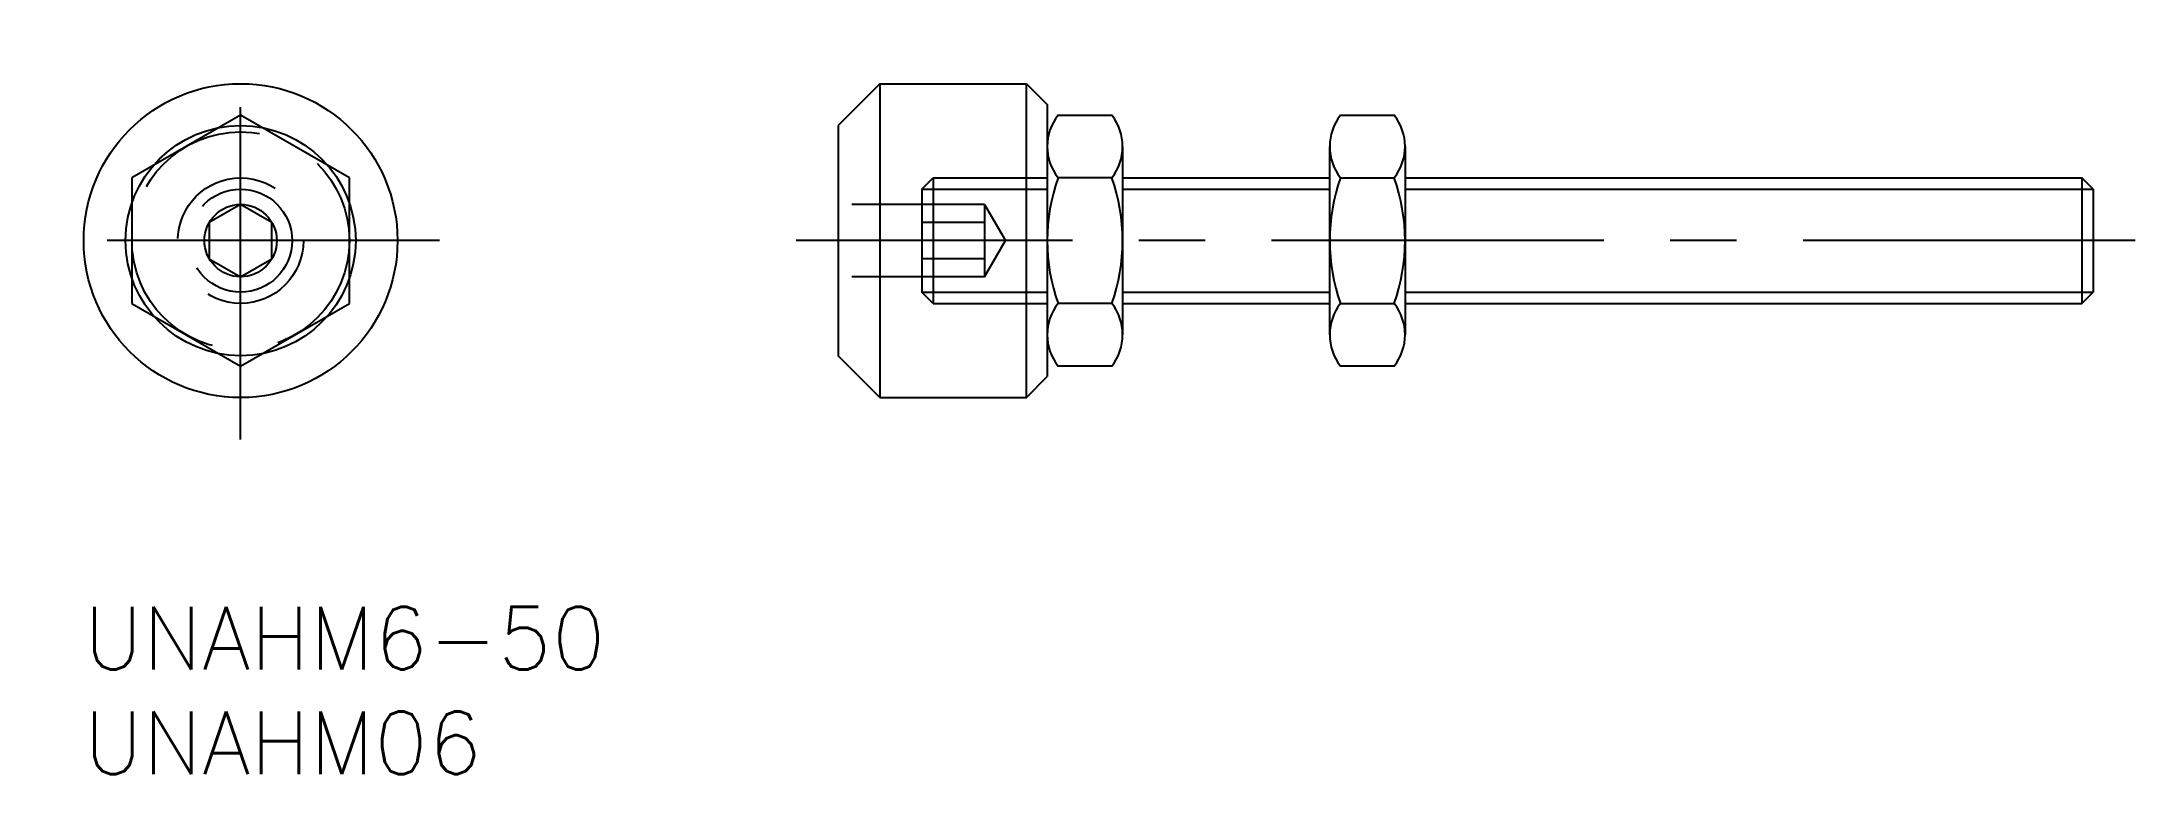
# Model space of a CAD drawing. Extents: x -2 to 98, y -8 to 27.
import ezdxf

# ---------------------------------------------------------------- set-up
doc = ezdxf.new("R2010")
doc.units = 0
doc.header["$LTSCALE"] = 0.5
doc.linetypes.add('CENTER', pattern=[50.8, 31.75, -6.35, 6.35, -6.35])
doc.linetypes.add('DASHED', pattern=[19.05, 12.7, -6.35])
for name, color, linetype in [('MSM_CENTER', 1, 'CENTER'), ('MSM_CONTINUOUS', 7, 'CONTINUOUS'), ('MSM_DASHED', 4, 'DASHED'), ('MSM_NARROW', 5, 'CONTINUOUS'), ('MSM_PART_NUMBER', 7, 'CONTINUOUS')]:
    doc.layers.add(name, color=color, linetype=linetype)
doc.styles.get("Standard").update_dxf_attribs({"font": 'txt.shx', "height": 3, "bigfont": 'bigfont.shx'})

# ---------------------------------------------------------------- blocks, each defined once
blk = doc.blocks.new('*U3')
at = {"layer": 'MSM_PART_NUMBER'}
blk.add_text('UNAHM6-50', height=3, dxfattribs=at).set_placement((0, -3))
blk = doc.blocks.new('*U4')
at = {"layer": 'MSM_PART_NUMBER'}
blk.add_text('UNAHM06', height=3, dxfattribs=at).set_placement((0, -8))

msp = doc.modelspace()

# ---------------------------------------------------------------- linework, layer by layer
at = {"layer": 'MSM_CENTER'}
for p, q in [((7.5, 8), (7.5, 27)), ((17, 17.5), (-2, 17.5)), ((98.06, 17.5), (34.06, 17.5))]:
    msp.add_line(p, q, dxfattribs=at)
at = {"layer": 'MSM_CONTINUOUS'}
for p, q in [((38.06, 25), (36.06, 23)), ((38.06, 25), (38.06, 10)), ((38.06, 25), (45.06, 25)), ((45.06, 10), (45.06, 25)), ((45.06, 25), (46.06, 24)), ((46.06, 24), (46.06, 11)), ((46.57, 23.5), (49.15, 23.5)), ((60.07, 23.5), (62.65, 23.5)), ((36.06, 23), (36.06, 12)), ((49.66, 22), (49.66, 13)), ((59.56, 13), (59.56, 22)), ((63.16, 22), (63.16, 13)), ((49.15, 20.5), (46.57, 20.5)), ((49.66, 20.5), (59.56, 20.5)), ((60.07, 20.5), (62.65, 20.5)), ((63.16, 20.5), (95.52, 20.5)), ((96.06, 19.96), (95.52, 20.5)), ((95.52, 20.5), (95.52, 14.5)), ((7.5, 19.23), (6, 18.37)), ((9, 18.37), (7.5, 19.23)), ((96.06, 19.96), (96.06, 15.04)), ((6, 18.37), (6, 16.63)), ((9, 16.63), (9, 18.37)), ((6, 16.63), (7.5, 15.77)), ((7.5, 15.77), (9, 16.63)), ((95.52, 14.5), (96.06, 15.04)), ((49.15, 14.5), (46.57, 14.5)), ((49.66, 14.5), (59.56, 14.5)), ((60.07, 14.5), (62.65, 14.5)), ((63.16, 14.5), (95.52, 14.5)), ((38.06, 10), (36.06, 12)), ((49.15, 11.5), (46.57, 11.5)), ((62.65, 11.5), (60.07, 11.5)), ((45.06, 10), (46.06, 11)), ((38.06, 10), (45.06, 10))]:
    msp.add_line(p, q, dxfattribs=at)
for radius in [7.5, 5.5, 1.73]:
    msp.add_circle((7.5, 17.5), radius, dxfattribs=at)
for centre, radius, start, end in [((48.5, 22), 2.44, 142.1211, 217.8789), ((47.22, 22), 2.44, 322.1211, 37.8789), ((62, 22), 2.44, 142.1211, 217.8789), ((60.72, 22), 2.44, 322.1211, 37.8789), ((55.06, 17.5), 9, 160.5288, 199.4712), ((40.66, 17.5), 9, 340.5288, 19.4712), ((68.56, 17.5), 9, 160.5288, 199.4712), ((54.16, 17.5), 9, 340.5288, 19.4712), ((48.5, 13), 2.44, 142.1211, 217.8789), ((47.22, 13), 2.44, 322.1211, 37.8789), ((62, 13), 2.44, 142.1211, 217.8789), ((60.72, 13), 2.44, 322.1211, 37.8789)]:
    msp.add_arc(centre, radius, start, end, dxfattribs=at)
at = {"layer": 'MSM_DASHED'}
for p, q in [((7.5, 23.5), (2.3, 20.5)), ((12.7, 20.5), (7.5, 23.5)), ((2.3, 20.5), (2.3, 14.5)), ((12.7, 14.5), (12.7, 20.5)), ((40.06, 19.96), (40.6, 20.5)), ((40.6, 20.5), (46.06, 20.5)), ((40.6, 20.5), (40.6, 14.5)), ((43.06, 19.23), (36.06, 19.23)), ((40.06, 19.96), (46.06, 19.96)), ((40.06, 19.96), (40.06, 15.04)), ((43.06, 19.23), (43.06, 15.77)), ((43.06, 19.23), (44.06, 17.5)), ((43.06, 18.37), (40.06, 18.37)), ((43.06, 15.77), (44.06, 17.5)), ((43.06, 16.63), (40.06, 16.63)), ((43.06, 15.77), (36.06, 15.77)), ((40.06, 15.04), (46.06, 15.04)), ((40.6, 14.5), (40.06, 15.04)), ((2.3, 14.5), (7.5, 11.5)), ((7.5, 11.5), (12.7, 14.5)), ((40.6, 14.5), (46.06, 14.5))]:
    msp.add_line(p, q, dxfattribs=at)
for radius in [5.2, 3, 2.46]:
    msp.add_circle((7.5, 17.5), radius, dxfattribs=at)
at = {"layer": 'MSM_NARROW'}
for p, q in [((49.66, 19.96), (59.56, 19.96)), ((63.16, 19.96), (96.06, 19.96)), ((49.66, 15.04), (59.56, 15.04)), ((63.16, 15.04), (96.06, 15.04))]:
    msp.add_line(p, q, dxfattribs=at)

# ---------------------------------------------------------------- block references
at = {"layer": 'MSM_CONTINUOUS'}
for name in ['*U3', '*U4']:
    msp.add_blockref(name, (0, 0), dxfattribs=at)

doc.saveas('drawing.dxf')
